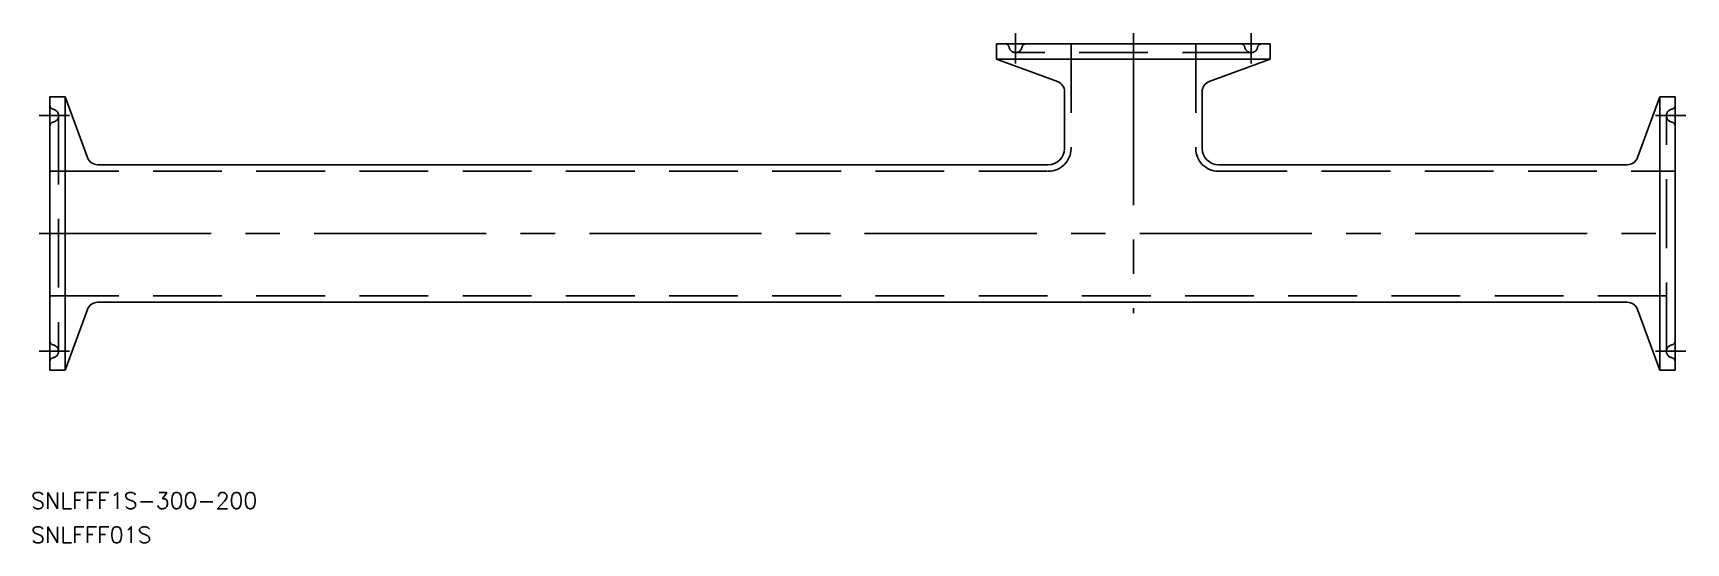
# Model space of a CAD drawing. Extents: x -303 to 2, y -57 to 37.
import ezdxf

# ---------------------------------------------------------------- set-up
doc = ezdxf.new("R2010")
doc.units = 0
doc.linetypes.add('CENTER', pattern=[50.8, 31.75, -6.35, 6.35, -6.35])
doc.linetypes.add('DASHED', pattern=[19.05, 12.7, -6.35])
doc.layers.get('0').update_dxf_attribs({"linetype": 'CONTINUOUS'})
doc.layers.add('CENTER', color=1, linetype='CENTER')
doc.styles.get("Standard").update_dxf_attribs({"font": 'txt.shx', "height": 3, "bigfont": 'bigfont.shx'})

msp = doc.modelspace()

# ---------------------------------------------------------------- linework, layer by layer
at = {"color": 7, "linetype": 'CONTINUOUS'}
for p, q in [((-74.75, 35), (-125.25, 35)), ((-125.25, 32.15), (-125.25, 35)), ((-74.75, 32.15), (-74.75, 35)), ((-74.75, 32.15), (-125.25, 32.15)), ((-125.25, 32.15), (-114.02, 28.06)), ((-74.75, 32.15), (-85.98, 28.06)), ((-300, 25.25), (-300, -25.25)), ((-297.15, 25.25), (-300, 25.25)), ((-297.15, 25.25), (-297.15, -25.25)), ((-297.15, 25.25), (-293.06, 14.02)), ((-112.7, 15.7), (-112.7, 26.18)), ((-87.3, 15.7), (-87.3, 26.18)), ((-2.85, 25.25), (-6.94, 14.02)), ((-2.85, -25.25), (-2.85, 25.25)), ((-2.85, 25.25), (0, 25.25)), ((0, -25.25), (0, 25.25)), ((-115.7, 12.7), (-291.18, 12.7)), ((-8.82, 12.7), (-84.3, 12.7)), ((-297.15, -25.25), (-293.06, -14.02)), ((-8.82, -12.7), (-291.18, -12.7)), ((-2.85, -25.25), (-6.94, -14.02)), ((-297.15, -25.25), (-300, -25.25)), ((-2.85, -25.25), (0, -25.25))]:
    msp.add_line(p, q, dxfattribs=at)
at = {"color": 3, "linetype": 'DASHED'}
for p, q in [((-111.5, 35), (-111.5, 15.7)), ((-88.5, 35), (-88.5, 15.7)), ((-78.25, 33.4), (-121.75, 33.4)), ((-298.4, 21.75), (-298.4, -21.75)), ((-1.6, -21.75), (-1.6, 21.75)), ((-300, 11.5), (-115.7, 11.5)), ((-84.3, 11.5), (0, 11.5)), ((-300, -11.5), (0, -11.5))]:
    msp.add_line(p, q, dxfattribs=at)
for centre, radius, start, end in [((-123.71, 34.2), 0.8, 11.537, 90), ((-121.75, 34.6), 1.2, 191.537, 348.463), ((-119.79, 34.2), 0.8, 90, 168.463), ((-80.21, 34.2), 0.8, 11.537, 90), ((-78.25, 34.6), 1.2, 191.537, 348.463), ((-76.29, 34.2), 0.8, 90, 168.463), ((-299.2, 23.71), 0.8, 180, 258.463), ((-299.6, 21.75), 1.2, 281.537, 78.463), ((-0.4, 21.75), 1.2, 101.537, 258.463), ((-0.8, 23.71), 0.8, 281.537, 0), ((-299.2, 19.79), 0.8, 101.537, 180), ((-0.8, 19.79), 0.8, 0, 78.463), ((-115.7, 15.7), 4.2, 270, 0), ((-84.3, 15.7), 4.2, 180, 270), ((-299.2, -19.79), 0.8, 180, 258.463), ((-299.6, -21.75), 1.2, 281.537, 78.463), ((-0.4, -21.75), 1.2, 101.537, 258.463), ((-0.8, -19.79), 0.8, 281.537, 0), ((-299.2, -23.71), 0.8, 101.537, 180), ((-0.8, -23.71), 0.8, 0, 78.463)]:
    msp.add_arc(centre, radius, start, end, dxfattribs=at)
at = {"color": 7, "linetype": 'CONTINUOUS'}
for centre, radius, start, end in [((-114.7, 26.18), 2, 0, 70), ((-85.3, 26.18), 2, 110, 180), ((-115.7, 15.7), 3, 270, 0), ((-84.3, 15.7), 3, 180, 270), ((-291.18, 14.7), 2, 200, 270), ((-8.82, 14.7), 2, 270, 340), ((-291.18, -14.7), 2, 90, 160), ((-8.82, -14.7), 2, 20, 90)]:
    msp.add_arc(centre, radius, start, end, dxfattribs=at)
at = {"layer": 'CENTER', "color": 1, "linetype": 'CENTER'}
for p, q in [((-121.75, 37), (-121.75, 31.4)), ((-100, 37), (-100, -14.7)), ((-78.25, 37), (-78.25, 31.4)), ((-302, 21.75), (-296.4, 21.75)), ((2, 21.75), (-3.6, 21.75)), ((-302, 0), (2, 0)), ((-302, -21.75), (-296.4, -21.75)), ((2, -21.75), (-3.6, -21.75))]:
    msp.add_line(p, q, dxfattribs=at)

# ---------------------------------------------------------------- texts
at = {"color": 7, "linetype": 'CONTINUOUS'}
for s, p in [('SNLFFF1S-300-200', (-303.49, -50.82)), ('SNLFFF01S', (-303.49, -57.13))]:
    msp.add_text(s, height=3, dxfattribs=at).set_placement(p)

doc.saveas('drawing.dxf')
